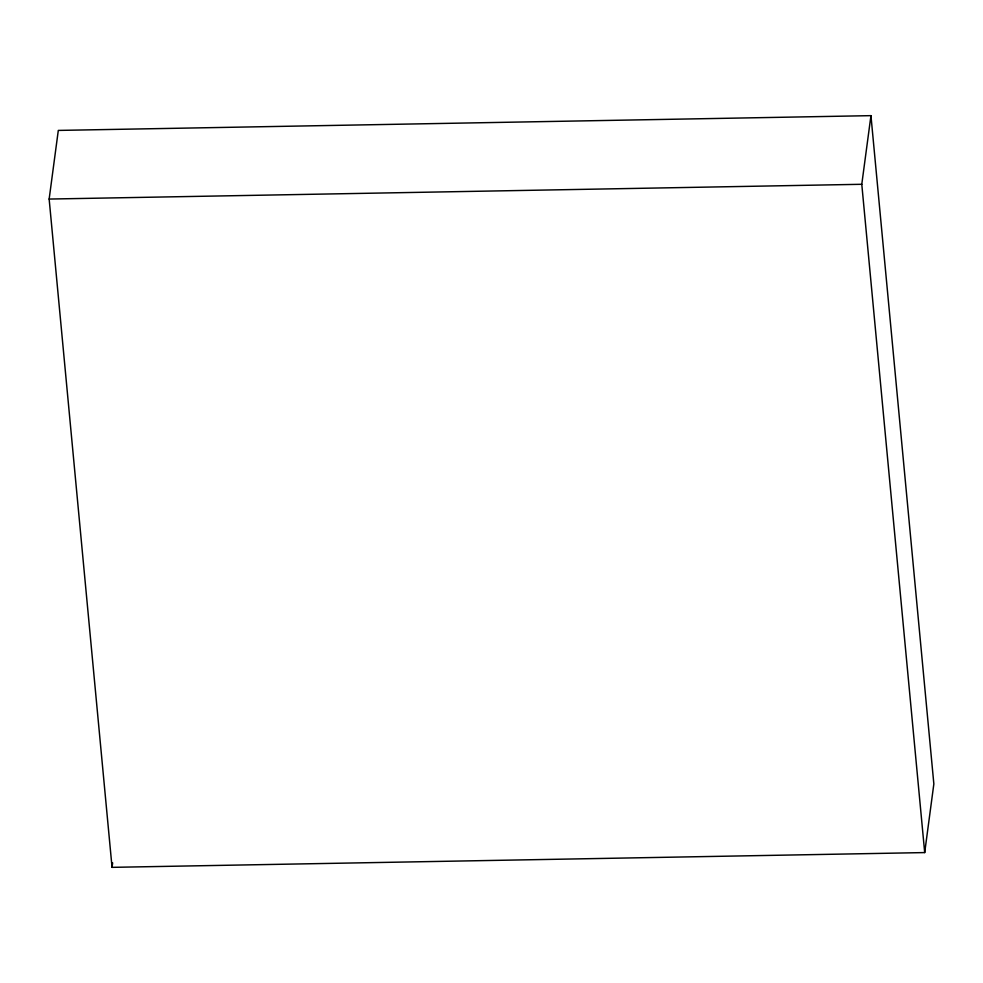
<?xml version="1.0" encoding="UTF-8"?>
<svg xmlns="http://www.w3.org/2000/svg" width="983" height="983" viewBox="0 0 983 983"><rect width="100%" height="100%" fill="white"/><g stroke="black" fill="none" stroke-linecap="round" stroke-linejoin="round"><path stroke-width="1.47" d="M49.15 199.058L58.304 130.42L870.95 115.65L933.85 783.942L924.696 852.58L112.05 867.35L49.15 199.058L861.784 184.288L870.95 115.65M112.05 867.35L112.652 862.877M861.784 184.288L924.696 852.58"/></g></svg>
